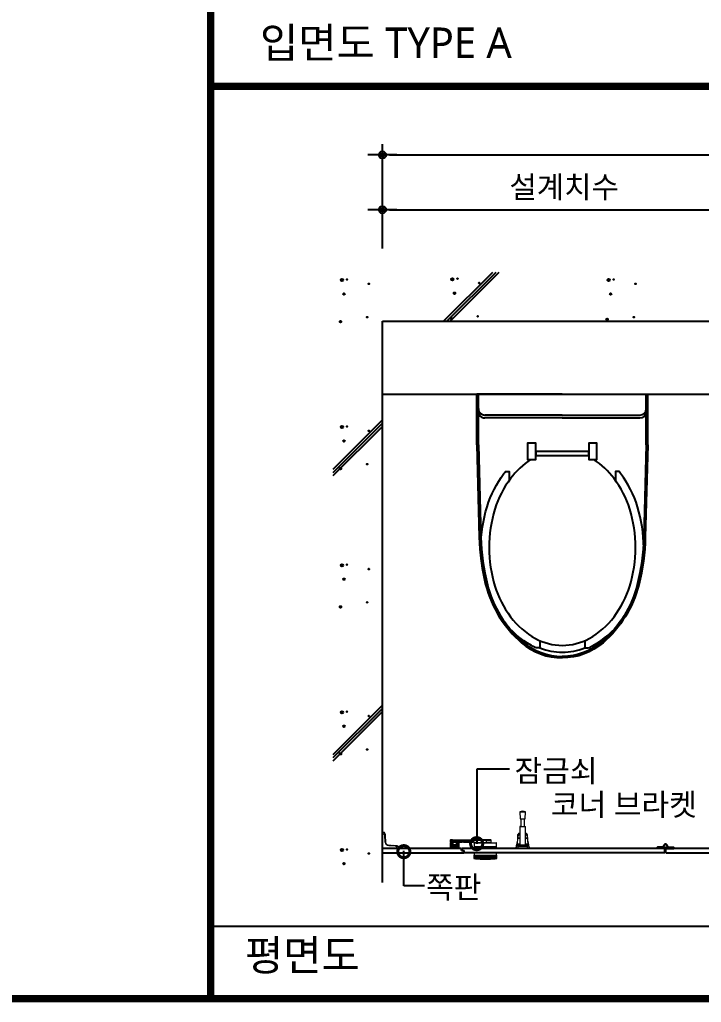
# Model space of a CAD drawing. Extents: x -256 to 8104, y -176 to 5714.
# Drawn here: x 2221 to 3159, y 2764 to 4116 of the extents above; entities that cross this region are included whole.
import ezdxf
from ezdxf.enums import TextEntityAlignment as Align

# ---------------------------------------------------------------- set-up
doc = ezdxf.new("R2010")
doc.units = 0
doc.header["$LTSCALE"] = 30
doc.layers.get('0').update_dxf_attribs({"linetype": 'CONTINUOUS'})
doc.layers.get('DEFPOINTS').update_dxf_attribs({"linetype": 'CONTINUOUS'})
for name, color, linetype in [('0_toilet', 6, 'CONTINUOUS'), ('DIM', 7, 'CONTINUOUS'), ('HAT', 8, 'CONTINUOUS'), ('TIT', 3, 'CONTINUOUS'), ('경첩', 4, 'CONTINUOUS'), ('문자', 3, 'CONTINUOUS'), ('부자재', 4, 'CONTINUOUS'), ('옷걸이', 4, 'CONTINUOUS'), ('잠금쇠(회전형)', 4, 'CONTINUOUS'), ('치수', 1, 'CONTINUOUS'), ('해치', 8, 'CONTINUOUS')]:
    doc.layers.add(name, color=color, linetype=linetype)
doc.styles.add('돋움', font='malgun.ttf')
doc.dimstyles.new('10', dxfattribs={"dimscale": 10, "dimtxt": 3, "dimasz": 1, "dimexe": 1.5, "dimexo": 2, "dimgap": 1, "dimtad": 1, "dimdec": 0, "dimlunit": 6, "dimtxsty": '돋움', "dimblk": 'DIMDOT', "dimcen": -1, "dimdle": 1.5, "dimclrt": 3, "dimazin": 3, "dimtfac": 1, "dimtdec": 0, "dimtix": 1, "dimtmove": 2, "dimatfit": 3, "dimldrblk": 'DIMDOT', "dimarcsym": 0})

# ---------------------------------------------------------------- blocks, each defined once
blk = doc.blocks.new('_DOTSMALL')
at = {"color": 0, "linetype": 'ByBlock', "const_width": 0.5}
blk.add_lwpolyline([(-0.0625, 0, 1), (0.0625, 0, 1)], format="xyb", close=True, dxfattribs=at)
blk = doc.blocks.new('A$C63EC304E')
at = {"layer": '치수', "color": 1, "xscale": 2.5, "yscale": 2.5, "zscale": 2.5, "rotation": 234.3098741996962}
blk.add_blockref('_DOTSMALL', (0.31, 0.31), dxfattribs=at)
blk = doc.blocks.new('A$C2BC9653E')
at = {"layer": '치수', "xscale": 0.3333333333333333, "yscale": 0.3333333333333333, "zscale": 0.3333333333333333}
blk.add_blockref('A$C63EC304E', (0, 0), dxfattribs=at)
blk = doc.blocks.new('A$C7FC71301')
at = {"layer": '치수', "rotation": 180}
blk.add_blockref('A$C2BC9653E', (0.208, 0.208), dxfattribs=at)
blk = doc.blocks.new('A$C4A20372B')
at = {"layer": '치수'}
blk.add_blockref('A$C7FC71301', (0, 0), dxfattribs=at)
blk = doc.blocks.new('A$C566469F5')
at = {"layer": '치수'}
blk.add_blockref('A$C4A20372B', (0, 0), dxfattribs=at)
blk = doc.blocks.new('A$C7E317CD4')
at = {"layer": '해치', "xscale": 2, "yscale": 2, "zscale": 2}
blk.add_blockref('A$C566469F5', (0, 0), dxfattribs=at)
blk = doc.blocks.new('A$C601D7F27')
at = {"layer": '치수'}
blk.add_blockref('A$C7E317CD4', (0, 0), dxfattribs=at)
blk = doc.blocks.new('A$C38802C08')
at = {"layer": '치수'}
blk.add_blockref('A$C601D7F27', (0, 0), dxfattribs=at)
blk = doc.blocks.new('DIMDOT')
at = {"linetype": 'Continuous'}
blk.add_line((-2, 0), (2, 0), dxfattribs=at)
for radius in [0.5, 0.25]:
    blk.add_circle((0, 0), radius, dxfattribs=at)
blk = doc.blocks.new('*D590')
at = {"layer": 'DEFPOINTS', "color": 0}
for p in [(22408.8, -2942.9), (20908.8, -3091.4), (22408.8, -3091.4)]:
    blk.add_point(p, dxfattribs=at)
at = {"layer": 'DIM', "color": 0, "lineweight": -2, "ltscale": 10}
for p, q in [((20908.8, -3071.4), (20908.8, -2927.9)), ((22408.8, -3071.4), (22408.8, -2927.9)), ((20918.8, -2942.9), (22398.8, -2942.9))]:
    blk.add_line(p, q, dxfattribs=at)
at = {"layer": 'DIM', "color": 0, "lineweight": -2, "xscale": 10, "yscale": 10, "zscale": 10, "rotation": 180}
blk.add_blockref('DIMDOT', (20908.8, -2942.9), dxfattribs=at)
at = {"layer": 'DIM', "color": 0, "lineweight": -2, "xscale": 10, "yscale": 10, "zscale": 10}
blk.add_blockref('DIMDOT', (22408.8, -2942.9), dxfattribs=at)
at = {"layer": 'DIM', "color": 3, "insert": (21658.8, -2913.3), "char_height": 30, "attachment_point": 5, "style": '돋움'}
blk.add_mtext('설계치수', dxfattribs=at)
blk = doc.blocks.new('*D592')
at = {"layer": 'DEFPOINTS', "color": 0}
for p in [(21408.8, -3018.3), (20908.8, -3091.4), (21408.8, -3091.4)]:
    blk.add_point(p, dxfattribs=at)
at = {"layer": 'DIM', "color": 0, "lineweight": -2, "ltscale": 10}
for p, q in [((20908.8, -3071.4), (20908.8, -3003.3)), ((21408.8, -3071.4), (21408.8, -3003.3)), ((20918.8, -3018.3), (21398.8, -3018.3))]:
    blk.add_line(p, q, dxfattribs=at)
at = {"layer": 'DIM', "color": 0, "lineweight": -2, "xscale": 10, "yscale": 10, "zscale": 10, "rotation": 180}
blk.add_blockref('DIMDOT', (20908.8, -3018.3), dxfattribs=at)
at = {"layer": 'DIM', "color": 0, "lineweight": -2, "xscale": 10, "yscale": 10, "zscale": 10}
blk.add_blockref('DIMDOT', (21408.8, -3018.3), dxfattribs=at)
at = {"layer": 'DIM', "color": 3, "insert": (21158.8, -2988.6), "char_height": 30, "attachment_point": 5, "style": '돋움'}
blk.add_mtext('설계치수', dxfattribs=at)
blk = doc.blocks.new('A$C10E41893')
at = {"layer": '부자재'}
for p, q in [((6.5, 0), (6.5, 196)), ((123.3, 196), (6.5, 196)), ((123.3, 192.5), (6.5, 192.5)), ((54.8, 0), (54.8, 177.5)), ((61.4, 0), (61.4, 177.5)), ((6.5, 0), (6.5, -196)), ((54.8, 0), (54.8, -177.5)), ((61.4, 0), (61.4, -177.5)), ((123.3, -192.5), (6.5, -192.5)), ((123.3, -196), (6.5, -196))]:
    blk.add_line(p, q, dxfattribs=at)
for points in [[(122.7, 196, -0.012538), (123.3, 196), (334.6, 190.3, -0.055395), (444.7, 175.1, -0.154276), (576.9, 93.3, -0.179504), (611.5, 0, -0.179504)], [(122.8, 192.5, -0.012538), (123.2, 192.5), (334.5, 186.8, -0.055395), (443.8, 171.7, -0.154276), (574.3, 91, -0.179504), (608, 0, -0.179504)], [(572, 51.4), (588.8, 51.4), (588.8, 59.6, 0.021185), (583.3, 70.7, 0.106084), (528.4, 133.7, 0.085733), (452.6, 172.4, 0.075373), (358.7, 186.6, 0.075373), (264.8, 172.4, 0.085733), (189, 133.7, 0.007337), (184.4, 130.1), (184.4, 122), (204.7, 122)], [(156.7, -72, 0.089162), (200.2, -118.7, 0.085733), (270.3, -154.5, 0.075373), (358.7, -167.9, 0.075373), (447.1, -154.5, 0.085733), (517.2, -118.7, 0.106084), (567, -61.6, 0.126931), (582.8, 0, 0.126931), (567, 61.6, 0.106084), (517.2, 118.7, 0.085733), (447.1, 154.5, 0.075373), (358.7, 167.9, 0.075373), (270.3, 154.5, 0.085733), (200.2, 118.7, 0.089162), (156.7, 72)], [(588.8, -51.4, 0.090214), (598.2, 0, 0.090214), (588.8, 51.4, 0.106084)], [(122.7, -196, 0.012538), (123.3, -196), (334.6, -190.3, 0.055395), (444.7, -175.1, 0.154276), (576.9, -93.3, 0.179504), (611.5, 0, 0.179504)], [(122.8, -192.5, 0.012538), (123.2, -192.5), (334.5, -186.8, 0.055395), (443.8, -171.7, 0.154276), (574.3, -91, 0.179504), (608, 0, 0.179504)], [(572, -51.4), (588.8, -51.4), (588.8, -59.6, -0.021185), (583.3, -70.7, -0.106084), (528.4, -133.7, -0.085733), (452.6, -172.4, -0.075373), (358.7, -186.6, -0.075373), (264.8, -172.4, -0.085733), (189, -133.7, -0.007337), (184.4, -130.1), (184.4, -122), (204.7, -122)]]:
    blk.add_lwpolyline(points, format="xyb", dxfattribs=at)
blk.add_lwpolyline([(138, -60.8), (119.3, -60.8), (119.3, -79.5), (156.7, -79.5), (156.7, -60.8), (138, -60.8), (147.3, -60.8), (147.3, 60.8), (138, 60.8), (156.7, 60.8), (156.7, 79.5), (119.3, 79.5), (119.3, 60.8), (138, 60.8), (138, -60.8), (119.3, -60.8)], dxfattribs=at)
for centre, start, end in [((39.8, 177.5), 0, 90), ((46.4, 177.5), 0, 90), ((39.8, -177.5), 270, 0), ((46.4, -177.5), 270, 0)]:
    blk.add_arc(centre, 15, start, end, dxfattribs=at)
blk = doc.blocks.new('DESIGN-22', base_point=(18188.6, -6872.9))
for p, q in [((20908.8, -3943.6), (20908.8, -3171.8)), ((20908.8, -3171.8), (22408.8, -3171.8)), ((20908.8, -3271.8), (22408.8, -3271.8))]:
    blk.add_line(p, q)
at = {"color": 8}
blk.add_line((20672.7, -4003.7), (22635.3, -4003.7), dxfattribs=at)
at = {"color": 8, "const_width": 10}
for points in [[(20672.7, -4103.7), (20672.7, -1334.5)], [(20672.7, -2848.7), (24020.5, -2848.7)], [(18236, -4103.7), (24020.5, -4103.7)]]:
    blk.add_lwpolyline(points, dxfattribs=at)
at = {"layer": '0_toilet'}
for p, q in [((21017.7, -3896.8), (20908.8, -3896.8)), ((20908.8, -3902.8), (21020.7, -3902.8)), ((21017.7, -3899.8), (21017.7, -3896.8)), ((21017.7, -3899.8), (21021.4, -3899.8)), ((21297.3, -3896.8), (21018.4, -3896.8)), ((21018.4, -3899.8), (21018.4, -3896.8)), ((21020.7, -3902.8), (21020.7, -3899.8)), ((21021.4, -3902.8), (21021.4, -3899.8)), ((21297.3, -3902.8), (21021.4, -3902.8)), ((21297.3, -3902.8), (21297.3, -3896.8)), ((21522.7, -3896.8), (21298.8, -3896.8)), ((21298.8, -3902.8), (21298.8, -3896.8)), ((21298.8, -3902.8), (21525.7, -3902.8))]:
    blk.add_line(p, q, dxfattribs=at)
at = {"layer": '경첩', "color": 4, "linetype": 'Continuous', "lineweight": 15}
for p, q in [((20908.8, -3874.3), (20909.9, -3874.3)), ((20908.8, -3874.6), (20908.8, -3874.3)), ((20908.8, -3876.7), (20908.8, -3874.6)), ((20909.9, -3874.6), (20908.8, -3874.6)), ((20910.1, -3876.7), (20908.8, -3876.7)), ((20908.8, -3876.8), (20910.1, -3876.8)), ((20908.8, -3877.1), (20908.8, -3876.8)), ((20910.1, -3877.1), (20908.8, -3877.1)), ((20908.8, -3877.1), (20908.8, -3895.3)), ((20909.9, -3874.6), (20909.9, -3874.3)), ((20910.1, -3876.8), (20910.1, -3876.7)), ((20910.1, -3876.8), (20910.1, -3877.1)), ((20912.1, -3878), (20912, -3876.6)), ((20912.6, -3888.1), (20912.2, -3879.1)), ((20912.3, -3876.6), (20912.4, -3879.1)), ((20912.5, -3877.1), (20912.3, -3877.2)), ((20912.6, -3877.7), (20912.4, -3877.9)), ((20912.4, -3879.1), (20912.8, -3888.1)), ((20912.6, -3877.7), (20912.7, -3880.4)), ((20912.7, -3880.4), (20912.5, -3880.6)), ((20912.7, -3881.1), (20912.5, -3881.3)), ((20912.8, -3881.4), (20912.5, -3881.6)), ((20912.8, -3882.1), (20912.6, -3882.3)), ((20912.8, -3882.4), (20912.6, -3882.6)), ((20912.9, -3885.3), (20912.7, -3885.5)), ((20912.9, -3885.3), (20912.7, -3885.5)), ((20913, -3885.7), (20912.7, -3885.9)), ((20913, -3885.9), (20912.7, -3886.2)), ((20912.8, -3881.4), (20912.8, -3882.1)), ((20912.8, -3882.4), (20912.9, -3885.3)), ((20913, -3886.9), (20912.8, -3887.1)), ((20913, -3887), (20912.8, -3887.2)), ((20913, -3887.3), (20912.8, -3887.5)), ((20913, -3887.4), (20912.8, -3887.6)), ((20912.9, -3885.3), (20913, -3885.7)), ((20913.1, -3888.3), (20912.9, -3888.5)), ((20913.1, -3888.5), (20912.9, -3888.8)), ((20913, -3885.9), (20913, -3886.9)), ((20913, -3886.9), (20913, -3887)), ((20913, -3887), (20913, -3887.3)), ((20913, -3887.3), (20913, -3887.4)), ((20913, -3887.4), (20913.1, -3888)), ((20913, -3889.1), (20913.2, -3888.9)), ((20913.2, -3888.9), (20913, -3889.1)), ((20913.4, -3889.4), (20913.2, -3889.6)), ((20913.5, -3889.8), (20913.3, -3890)), ((20913.6, -3890.1), (20913.5, -3890.3)), ((20913.9, -3890.5), (20913.7, -3890.7)), ((20914.1, -3890.7), (20913.9, -3890.9)), ((20915.1, -3891.7), (20915, -3891.9)), ((20915.4, -3891.9), (20915.2, -3892.1)), ((20915.8, -3892.1), (20915.6, -3892.3)), ((20916.1, -3892.2), (20915.9, -3892.4)), ((20916.6, -3892.4), (20916.4, -3892.6)), ((20917.8, -3892.6), (20917.6, -3892.8)), ((20917.6, -3892.6), (20917.8, -3892.6)), ((20917.6, -3892.8), (20926.6, -3893.2)), ((20926.5, -3893.5), (20917.6, -3893.1)), ((20917.8, -3892.6), (20919.2, -3892.6)), ((20919.2, -3892.6), (20919, -3892.9)), ((20919.9, -3892.7), (20919.6, -3892.9)), ((20920.2, -3892.7), (20920, -3892.9)), ((20920.9, -3892.7), (20920.6, -3893)), ((20920.9, -3892.7), (20923.6, -3892.9)), ((20923.6, -3892.9), (20923.3, -3893.1)), ((20924.3, -3892.9), (20924, -3893.1)), ((20924.6, -3892.9), (20924.4, -3893.1)), ((20925.3, -3892.9), (20925, -3893.2)), ((20925.3, -3892.9), (20928.5, -3893.1)), ((20926.6, -3893.2), (20929.1, -3893.4)), ((20928.6, -3893.2), (20928.4, -3893.3)), ((20928.6, -3893.2), (20928.5, -3893.1)), ((20910.3, -3896.8), (20928.6, -3896.8)), ((20929, -3893.6), (20927.6, -3893.5)), ((20928.6, -3896.8), (20928.6, -3895.6)), ((20928.8, -3895.6), (20928.6, -3895.6)), ((20928.8, -3896.8), (20928.6, -3896.8)), ((20928.9, -3895.6), (20928.8, -3895.6)), ((20928.8, -3895.6), (20928.8, -3896.8)), ((20928.9, -3896.8), (20928.9, -3895.6)), ((20931.1, -3896.8), (20928.9, -3896.8)), ((20931.1, -3896.8), (20931.1, -3895.7)), ((20931.1, -3895.7), (20931.3, -3895.7)), ((20931.3, -3896.8), (20931.1, -3896.8)), ((20931.3, -3895.7), (20931.3, -3896.8))]:
    blk.add_line(p, q, dxfattribs=at)
at = {"layer": '경첩', "color": 4, "linetype": 'Continuous', "lineweight": 15, "flags": 128}
for points in [[(20912, -3876.6), (20912.1, -3876.6), (20912.1, -3876.6), (20912.2, -3876.6), (20912.2, -3876.6), (20912.2, -3876.6), (20912.3, -3876.6), (20912.3, -3876.6), (20912.3, -3876.6)], [(20912.4, -3879.1), (20912.4, -3879.1), (20912.4, -3879.1), (20912.4, -3879.1), (20912.3, -3879.1), (20912.3, -3879.1), (20912.3, -3879.1), (20912.2, -3879.1), (20912.2, -3879.1)], [(20912.6, -3877.2), (20912.5, -3877.1), (20912.5, -3877.1), (20912.5, -3877.1), (20912.5, -3877.1), (20912.5, -3877.1), (20912.5, -3877.1), (20912.5, -3877.1), (20912.5, -3877.1)], [(20912.6, -3877.2), (20912.6, -3877.3), (20912.6, -3877.4), (20912.6, -3877.5), (20912.6, -3877.7)], [(20912.8, -3888.1), (20912.8, -3888.1), (20912.8, -3888.1), (20912.8, -3888.1), (20912.8, -3888.1), (20912.7, -3888.1), (20912.7, -3888.1), (20912.6, -3888.1), (20912.6, -3888.1)], [(20912.7, -3880.4), (20912.7, -3880.5), (20912.7, -3880.6), (20912.7, -3880.8), (20912.7, -3880.9), (20912.7, -3880.9), (20912.7, -3881), (20912.7, -3881), (20912.7, -3881.1)], [(20912.9, -3885.3), (20912.9, -3885.3), (20912.9, -3885.3)], [(20913, -3885.7), (20913, -3885.8), (20913, -3885.9), (20913, -3885.9)], [(20913.1, -3888.3), (20913.1, -3888.5), (20913.1, -3888.5)], [(20913.2, -3888.9), (20913.2, -3888.9), (20913.2, -3888.9)], [(20917.6, -3892.8), (20917.6, -3892.8), (20917.6, -3892.8), (20917.6, -3892.9), (20917.6, -3892.9), (20917.6, -3892.9), (20917.6, -3893), (20917.6, -3893), (20917.6, -3893.1)], [(20919.2, -3892.6), (20919.3, -3892.7), (20919.4, -3892.7), (20919.6, -3892.7), (20919.7, -3892.7), (20919.8, -3892.7), (20919.8, -3892.7), (20919.9, -3892.7), (20919.9, -3892.7)], [(20920.2, -3892.7), (20920.2, -3892.7), (20920.3, -3892.7), (20920.3, -3892.7), (20920.4, -3892.7), (20920.5, -3892.7), (20920.6, -3892.7), (20920.7, -3892.7), (20920.9, -3892.7)], [(20923.6, -3892.9), (20923.7, -3892.9), (20923.8, -3892.9), (20923.9, -3892.9), (20924, -3892.9), (20924.1, -3892.9), (20924.2, -3892.9), (20924.2, -3892.9), (20924.2, -3892.9), (20924.3, -3892.9)], [(20924.6, -3892.9), (20924.6, -3892.9), (20924.6, -3892.9), (20924.7, -3892.9), (20924.8, -3892.9), (20924.9, -3892.9), (20925, -3892.9), (20925.1, -3892.9), (20925.3, -3892.9)], [(20926.6, -3893.2), (20926.6, -3893.2), (20926.6, -3893.3), (20926.6, -3893.3), (20926.6, -3893.3), (20926.6, -3893.4), (20926.6, -3893.4), (20926.6, -3893.4), (20926.5, -3893.5)], [(20929, -3893.6), (20929.1, -3893.6), (20929.1, -3893.5), (20929.1, -3893.5), (20929.1, -3893.4), (20929.1, -3893.4), (20929.1, -3893.4), (20929.1, -3893.4), (20929.1, -3893.4)]]:
    blk.add_lwpolyline(points, dxfattribs=at)
at = {"layer": '경첩', "color": 4, "linetype": 'Continuous', "lineweight": 15}
for centre, radius, start, end in [((20909.9, -3876.7), 2.35, 2.6983, 90), ((20909.9, -3876.7), 2.1, 2.6983, 90), ((20910.1, -3879.2), 2.35, 2.6983, 90), ((20910.1, -3879.2), 2.1, 2.6983, 90), ((20917.8, -3887.8), 5.25, 182.6983, 267.3017), ((20917.8, -3887.8), 5, 182.6983, 267.3017), ((20917.8, -3887.8), 4.75, 182.6983, 185.9088), ((20917.8, -3887.8), 4.75, 188.6056, 193.1623), ((20917.8, -3887.8), 4.75, 193.2431, 199.766), ((20917.8, -3887.8), 4.75, 199.766, 204.9948), ((20917.8, -3887.8), 4.75, 208.1736, 214.3849), ((20917.8, -3887.8), 4.75, 214.3855, 217.4388), ((20917.8, -3887.8), 4.75, 217.4392, 235.6151), ((20917.8, -3887.8), 4.75, 235.6142, 238.7009), ((20917.8, -3887.8), 4.75, 238.7002, 245.0052), ((20917.8, -3887.8), 4.75, 248.2494, 255.0002), ((20917.8, -3887.8), 4.75, 255, 267.3017), ((20926.5, -3895.6), 2.35, 0, 87.3017), ((20910.3, -3895.3), 1.5, 180, 270), ((20926.5, -3895.6), 2.1, 0, 87.3017), ((20929, -3895.7), 2.1, 0, 87.3017), ((20929, -3895.7), 2.35, 0, 87.3017)]:
    blk.add_arc(centre, radius, start, end, dxfattribs=at)
at = {"layer": '부자재'}
for p, q in [((21286.6, -3895.9), (21286.6, -3896.8)), ((21297.3, -3896.8), (21286.6, -3896.8)), ((21294.4, -3894.8), (21287.2, -3895.3)), ((21287.9, -3895.8), (21287.9, -3896.8)), ((21298.1, -3896.3), (21298.1, -3897.1)), ((21298.3, -3897.1), (21298.1, -3897.1)), ((21298.3, -3896.3), (21298.3, -3897.1)), ((21298.8, -3896.8), (21309.8, -3896.8)), ((21298.8, -3896.8), (21298.8, -3896.8)), ((21301.1, -3894.7), (21309.2, -3895.3)), ((21308.5, -3895.8), (21308.5, -3896.8)), ((21309.8, -3895.9), (21309.8, -3896.8))]:
    blk.add_line(p, q, dxfattribs=at)
at = {"layer": '부자재', "color": 1}
blk.add_circle((21298.2, -3893.6), 2.34, dxfattribs=at)
at = {"layer": '부자재'}
for centre, radius, start, end in [((21298.2, -3893.6), 2.62, 270, 180), ((21287.3, -3895.9), 0.7, 101.7765, 181.6712), ((21288.7, -3896), 0.884, 113.4077, 164.5497), ((21294.3, -3893.5), 1.29, 272.9231, 352.4724), ((21298.6, -3897.9), 1.65, 102.5267, 141.5475), ((21297.8, -3897.9), 1.65, 43.1003, 77.4733), ((21298.3, -3894), 2.86, 280.084, 345.9792), ((21302.1, -3893.5), 1.29, 187.5276, 267.0769), ((21307.7, -3896), 0.884, 15.4503, 67.3004), ((21309.1, -3895.9), 0.7, 358.3288, 78.2235)]:
    blk.add_arc(centre, radius, start, end, dxfattribs=at)
at = {"layer": '옷걸이', "lineweight": 15}
for p, q in [((21097.7, -3846.5), (21098.5, -3856)), ((21097.7, -3846.5), (21105.7, -3846.5)), ((21105, -3856), (21105.7, -3846.5)), ((21098.5, -3856), (21105, -3856)), ((21099.2, -3856), (21099.2, -3866.8)), ((21104.2, -3866.8), (21104.2, -3856)), ((21098, -3867.1), (21097.7, -3892.3)), ((21097.9, -3876.2), (21097.8, -3876.2)), ((21097.8, -3876.2), (21097.8, -3876.3)), ((21097.9, -3876.3), (21097.8, -3876.3)), ((21097.8, -3877.8), (21097.8, -3878.2)), ((21097.8, -3877.8), (21097.9, -3877.8)), ((21097.9, -3878.2), (21097.8, -3878.2)), ((21105.5, -3867.1), (21098, -3867.1)), ((21098.2, -3866.8), (21101.7, -3866.8)), ((21101.7, -3866.8), (21105.2, -3866.8)), ((21105.7, -3892.3), (21105.5, -3867.1)), ((21105.6, -3876.2), (21105.5, -3876.2)), ((21105.6, -3876.3), (21105.5, -3876.3)), ((21105.6, -3876.2), (21105.6, -3876.3)), ((21105.6, -3877.8), (21105.6, -3878.2)), ((21105.6, -3877.8), (21105.6, -3877.8)), ((21105.6, -3878.2), (21105.6, -3878.2)), ((21095.5, -3891.4), (21094, -3891.4)), ((21095.5, -3891.5), (21094, -3891.5)), ((21095.4, -3882.5), (21097.8, -3882.5)), ((21097.8, -3883.3), (21095.4, -3883.3)), ((21095.4, -3892), (21095.5, -3891.4)), ((21106.5, -3892.3), (21096.9, -3892.3)), ((21105.6, -3882.5), (21108, -3882.5)), ((21108, -3883.3), (21105.6, -3883.3)), ((21109.4, -3891.4), (21108, -3891.4)), ((21108, -3891.4), (21108, -3892)), ((21109.4, -3891.5), (21108, -3891.5)), ((21092.2, -3896.8), (21093.1, -3894.3)), ((21094.6, -3896.8), (21092.2, -3896.8)), ((21093.1, -3894.3), (21093.1, -3894.3)), ((21093.1, -3894.3), (21093.1, -3894.3)), ((21094, -3893.5), (21093.9, -3893.5)), ((21094, -3893.6), (21094, -3893.6)), ((21109.4, -3893.6), (21094, -3893.6)), ((21095.4, -3894.3), (21094.6, -3896.8)), ((21108.8, -3896.8), (21094.6, -3896.8)), ((21095.4, -3894.3), (21095.4, -3893.6)), ((21095.4, -3893.6), (21108, -3893.6)), ((21108, -3894.3), (21095.4, -3894.3)), ((21108, -3894.3), (21108, -3893.6)), ((21108.8, -3896.8), (21108, -3894.3)), ((21111.2, -3896.8), (21108.8, -3896.8)), ((21109.5, -3893.5), (21109.4, -3893.5)), ((21109.5, -3893.5), (21109.4, -3893.5)), ((21109.4, -3893.6), (21109.4, -3893.6)), ((21110.4, -3894.3), (21111.2, -3896.8)), ((21110.4, -3894.3), (21110.4, -3894.3)), ((21110.4, -3894.3), (21110.4, -3894.3))]:
    blk.add_line(p, q, dxfattribs=at)
at = {"layer": '옷걸이', "lineweight": 15, "flags": 128}
for points in [[(21097.8, -3876.2), (21097.7, -3876.2), (21097.4, -3876.2), (21097.1, -3876.3), (21096.8, -3876.4), (21096.5, -3876.5), (21096.2, -3876.6), (21095.9, -3876.8), (21095.7, -3876.9), (21095.5, -3877.1), (21095.4, -3877.4), (21095.3, -3877.6), (21095.3, -3877.8), (21095.3, -3877.9)], [(21097.8, -3876.3), (21097.4, -3876.3), (21097, -3876.4), (21096.6, -3876.5), (21096.2, -3876.7), (21095.9, -3876.8), (21095.7, -3877.1), (21095.5, -3877.3), (21095.3, -3877.6), (21095.3, -3877.9), (21095.3, -3877.9)], [(21095.3, -3879.4), (21095.3, -3879.2), (21095.4, -3878.9), (21095.6, -3878.7), (21095.8, -3878.4), (21096.1, -3878.2), (21096.5, -3878.1), (21096.9, -3878), (21097.3, -3877.9), (21097.8, -3877.8)], [(21097.8, -3878.2), (21097.3, -3878.2), (21096.9, -3878.3), (21096.6, -3878.4), (21096.3, -3878.6), (21096, -3878.7), (21095.8, -3878.9), (21095.7, -3879.2), (21095.6, -3879.4), (21095.5, -3879.6)], [(21108.1, -3877.9), (21108.1, -3877.9), (21108.1, -3877.7), (21108.1, -3877.5), (21107.9, -3877.3), (21107.8, -3877.1), (21107.6, -3876.9), (21107.4, -3876.7), (21107.1, -3876.5), (21106.9, -3876.4), (21106.5, -3876.3), (21106.2, -3876.3), (21105.9, -3876.2), (21105.6, -3876.2)], [(21108.1, -3877.9), (21108.1, -3877.7), (21108, -3877.4), (21107.8, -3877.2), (21107.6, -3876.9), (21107.3, -3876.7), (21107, -3876.6), (21106.6, -3876.4), (21106.2, -3876.3), (21105.7, -3876.3), (21105.6, -3876.3)], [(21105.6, -3877.8), (21106, -3877.9), (21106.5, -3877.9), (21106.8, -3878), (21107.2, -3878.2), (21107.5, -3878.4), (21107.7, -3878.6), (21107.9, -3878.8), (21108.1, -3879.1), (21108.1, -3879.4)], [(21107.9, -3879.6), (21107.8, -3879.3), (21107.7, -3879.1), (21107.5, -3878.9), (21107.3, -3878.7), (21107, -3878.5), (21106.7, -3878.4), (21106.4, -3878.3), (21106, -3878.2), (21105.6, -3878.2)], [(21093.8, -3891.6), (21093.8, -3891.6), (21093.8, -3891.6)], [(21094, -3891.5), (21094, -3891.4), (21094, -3891.5)], [(21095.1, -3883.3), (21095.1, -3883.3), (21095.1, -3883.3), (21095.2, -3883.3), (21095.2, -3883.3), (21095.2, -3883.3), (21095.3, -3883.3), (21095.3, -3883.3), (21095.4, -3883.3)], [(21097.8, -3891.1), (21097.1, -3891.1), (21095.9, -3891.1)], [(21107.5, -3891.1), (21106, -3891.1), (21105.7, -3891.1)], [(21108.3, -3883.3), (21108.3, -3883.3), (21108.3, -3883.3), (21108.3, -3883.3), (21108.2, -3883.3), (21108.2, -3883.3), (21108.1, -3883.3), (21108.1, -3883.3), (21108, -3883.3)], [(21094, -3893.5), (21093.9, -3893.5), (21093.9, -3893.5)], [(21094, -3893.5), (21094, -3893.6), (21094, -3893.6)], [(21094, -3893.5), (21094, -3893.5), (21094, -3893.5)], [(21096.2, -3893.6), (21095.8, -3893.5), (21095.6, -3893.5), (21095.5, -3893.5), (21095.6, -3893.4), (21095.9, -3893.4), (21096, -3893.4)], [(21107.5, -3893.4), (21107.7, -3893.4), (21107.9, -3893.5), (21107.9, -3893.5), (21107.8, -3893.5), (21107.4, -3893.5), (21107, -3893.6)], [(21109.4, -3893.6), (21109.4, -3893.6), (21109.4, -3893.5)], [(21109.4, -3893.5), (21109.4, -3893.5), (21109.4, -3893.5)]]:
    blk.add_lwpolyline(points, dxfattribs=at)
at = {"layer": '옷걸이', "lineweight": 15}
for centre, radius, start, end in [((21101.7, -3856.8), 11, 68.7607, 111.2393), ((21042.5, -3879.1), 52.8, 356.4511, 359.6096), ((21042.5, -3879.1), 52.8, 359.6096, 1.2369), ((21095.5, -3879.4), 0.227, 188.2087, 276.392), ((21042.5, -3879.3), 53, 356.4511, 359.6096), ((21042.5, -3877.5), 55.3, 359.6189, 1.2073), ((21098.2, -3867.1), 0.25, 90, 179.5), ((21105.2, -3867.1), 0.25, 0.5, 90), ((21160.9, -3877.5), 55.3, 178.7927, 180.3811), ((21107.9, -3879.4), 0.227, 263.608, 351.7913), ((21160.9, -3879.3), 53, 180.3904, 183.5489), ((21160.9, -3879.1), 52.8, 178.7631, 180.3904), ((21160.9, -3879.1), 52.8, 180.3904, 183.5489), ((21043.8, -3879.4), 51.5, 343.2376, 346.2577), ((21044.2, -3879.2), 51.3, 343.5226, 346.2377), ((21042.5, -3879.1), 52.8, 346.2317, 355.4136), ((21094, -3891.7), 0.25, 90.2728, 166.2395), ((21094, -3891.7), 0.247, 89.2585, 165.9158), ((21093.5, -3891.3), 2.24, 284.8265, 3.5932), ((21093.6, -3891.7), 1.81, 282.0607, 352.5143), ((21042.5, -3879.1), 53, 346.5097, 355.4136), ((21042.5, -3879.1), 52.8, 355.4136, 356.451), ((21095.4, -3882.3), 0.23, 185.4574, 275.1888), ((21061.5, -3879.9), 34.1, 354.2736, 355.5668), ((21095.8, -3891.5), 0.376, 79.9393, 150.5456), ((21095.7, -3891.4), 0.248, 89.5881, 179.723), ((21095.9, -3891.4), 0.307, 84.7786, 118.9817), ((21095.5, -3892), 1.43, 284.1057, 346.9245), ((21107.9, -3892), 1.44, 193.1186, 255.9655), ((21107.6, -3891.5), 0.4, 32.0092, 97.8083), ((21107.6, -3891.4), 0.271, 58.6344, 97.6053), ((21110, -3891.3), 2.24, 176.3909, 255.1894), ((21107.7, -3891.4), 0.248, 0.277, 90.4119), ((21108, -3882.3), 0.23, 264.8112, 354.5426), ((21142, -3879.9), 34.1, 184.4333, 185.7264), ((21160.9, -3879.1), 53, 184.5864, 193.4903), ((21109.8, -3891.7), 1.8, 186.7864, 258.2605), ((21160.9, -3879.1), 52.8, 183.5489, 184.5865), ((21160.9, -3879.1), 52.8, 184.5864, 193.7683), ((21109.4, -3891.7), 0.25, 13.7617, 89.4531), ((21109.4, -3891.7), 0.247, 14.0842, 90.7415), ((21159.1, -3879.3), 51.2, 193.7584, 196.469), ((21159.9, -3879.4), 51.7, 193.7493, 196.7564), ((21094.2, -3894.7), 1.17, 101.397, 160.6752), ((21094, -3894.6), 1, 89.9937, 161.8081), ((21101.8, -3492.5), 401.1, 269.1968, 270.7316), ((21109.4, -3894.6), 1, 18.1919, 90.0063), ((21109.3, -3894.7), 1.16, 19.2937, 79.3942)]:
    blk.add_arc(centre, radius, start, end, dxfattribs=at)
at = {"layer": '잠금쇠(회전형)', "linetype": 'Continuous', "lineweight": 15}
for p, q in [((21001.9, -3885.7), (21001.9, -3888.2)), ((21001.9, -3888.2), (21005.2, -3888.2)), ((21001.9, -3889.8), (21001.9, -3896.8)), ((21002.3, -3889.8), (21001.9, -3889.8)), ((21002.3, -3894.8), (21002.3, -3889.8)), ((21002.3, -3889.8), (21002.8, -3889.8)), ((21004.3, -3885.2), (21002.4, -3885.2)), ((21002.4, -3889.3), (21002.8, -3889.3)), ((21002.8, -3889.8), (21002.8, -3889.3)), ((21002.8, -3889.3), (21004.7, -3889.3)), ((21002.8, -3889.8), (21002.8, -3894.4)), ((21004.7, -3889.8), (21002.8, -3889.8)), ((21002.9, -3890.3), (21004.7, -3890.3)), ((21002.9, -3894.4), (21002.9, -3890.3)), ((21003.4, -3890.8), (21002.9, -3890.3)), ((21003.4, -3890.8), (21003.4, -3894.3)), ((21004.7, -3890.8), (21003.4, -3890.8)), ((21003.9, -3891.8), (21003.9, -3893.3)), ((21011.1, -3891.8), (21003.9, -3891.8)), ((21004.2, -3891.6), (21010.9, -3891.6)), ((21004.7, -3889.8), (21004.7, -3889.3)), ((21004.7, -3889.3), (21005.7, -3889.3)), ((21004.7, -3890.3), (21004.7, -3889.8)), ((21005.2, -3889.8), (21004.7, -3889.8)), ((21004.7, -3890.3), (21004.7, -3890.8)), ((21004.7, -3890.3), (21005.2, -3890.3)), ((21005.7, -3890.8), (21004.7, -3890.8)), ((21005.2, -3888.2), (21005.2, -3888.2)), ((21005.2, -3889.8), (21005.2, -3890.3)), ((21005.7, -3889.8), (21005.2, -3889.8)), ((21005.2, -3890.3), (21005.7, -3890.3)), ((21005.7, -3888.7), (21005.7, -3891.6)), ((21030.7, -3885.4), (21008.2, -3885.4)), ((21030.7, -3885.4), (21008.2, -3885.4)), ((21008.2, -3885.4), (21008.2, -3885.4)), ((21008.2, -3885.7), (21052.2, -3885.7)), ((21008.2, -3886.2), (21008.2, -3885.7)), ((21008.2, -3886.2), (21008.2, -3887.7)), ((21052.2, -3886.2), (21008.2, -3886.2)), ((21034.6, -3887.7), (21008.2, -3887.7)), ((21010.7, -3891.6), (21010.7, -3888.7)), ((21010.7, -3889.3), (21011.7, -3889.3)), ((21011.2, -3889.8), (21010.7, -3889.8)), ((21010.7, -3890.3), (21011.2, -3890.3)), ((21011.7, -3890.8), (21010.7, -3890.8)), ((21010.9, -3891.6), (21012.2, -3891.6)), ((21012.4, -3891.8), (21011.1, -3891.8)), ((21011.2, -3888.2), (21018.4, -3888.2)), ((21011.7, -3889.8), (21011.2, -3889.8)), ((21011.2, -3890.3), (21011.2, -3889.8)), ((21011.2, -3890.3), (21011.7, -3890.3)), ((21011.7, -3889.3), (21011.7, -3889.8)), ((21011.7, -3889.3), (21013.6, -3889.3)), ((21013.6, -3889.8), (21011.7, -3889.8)), ((21011.7, -3889.8), (21011.7, -3890.3)), ((21011.7, -3890.3), (21013.4, -3890.3)), ((21011.7, -3890.3), (21011.7, -3890.8)), ((21012.9, -3890.8), (21011.7, -3890.8)), ((21012.4, -3893.3), (21012.4, -3891.8)), ((21013.4, -3890.3), (21012.9, -3890.8)), ((21012.9, -3894.3), (21012.9, -3890.8)), ((21013.4, -3890.3), (21013.4, -3894.4)), ((21013.6, -3889.3), (21013.6, -3889.8)), ((21013.6, -3889.3), (21013.9, -3889.3)), ((21013.6, -3894.4), (21013.6, -3889.8)), ((21013.6, -3889.8), (21014, -3889.8)), ((21014, -3889.8), (21014, -3894.8)), ((21014.4, -3889.8), (21014, -3889.8)), ((21014.4, -3896.8), (21014.4, -3889.8)), ((21020.4, -3888.2), (21033.4, -3888.2)), ((21030.7, -3885.4), (21030.7, -3885.4)), ((21033.4, -3888.2), (21033.4, -3888.2)), ((21057.9, -3885.2), (21034.6, -3885.2)), ((21034.9, -3889.8), (21034.9, -3894.7)), ((21036.3, -3889.2), (21036.2, -3889.1)), ((21065.9, -3889.7), (21036.4, -3889.7)), ((21037, -3889.2), (21037, -3888.7)), ((21037, -3888.7), (21052.2, -3888.7)), ((21037, -3889.2), (21065.4, -3889.2)), ((21052.2, -3885.7), (21052.2, -3886.2)), ((21052.2, -3888.7), (21052.2, -3886.2)), ((21052.2, -3889.2), (21052.2, -3888.7)), ((21052.2, -3888.7), (21058.4, -3888.7)), ((21058.4, -3888.7), (21058.4, -3885.7)), ((21065.9, -3894.7), (21065.9, -3889.7)), ((21001.9, -3896.8), (21014.4, -3896.8)), ((21014, -3894.8), (21002.3, -3894.8)), ((21002.8, -3894.4), (21002.9, -3894.4)), ((21002.9, -3894.4), (21003, -3894.3)), ((21003, -3894.3), (21013.3, -3894.3)), ((21003.9, -3893.3), (21011.1, -3893.3)), ((21010.9, -3893.6), (21004.2, -3893.6)), ((21012.2, -3893.6), (21010.9, -3893.6)), ((21011.1, -3893.3), (21012.4, -3893.3)), ((21013.3, -3894.3), (21013.4, -3894.4)), ((21013.4, -3894.4), (21013.6, -3894.4)), ((21065.9, -3894.7), (21034.9, -3894.7)), ((21034.9, -3894.8), (21034.9, -3896.6)), ((21034.9, -3894.8), (21065.9, -3894.8)), ((21034.9, -3896.6), (21065.9, -3896.6)), ((21065.7, -3896.8), (21035.2, -3896.8)), ((21065.5, -3902.9), (21035.4, -3902.9)), ((21035.5, -3902.8), (21050.4, -3902.8)), ((21042.7, -3894.7), (21042.7, -3894.8)), ((21050.4, -3902.8), (21065.3, -3902.8)), ((21058.2, -3894.8), (21058.2, -3894.7)), ((21062.8, -3894.8), (21062.8, -3894.7)), ((21064.9, -3894.8), (21064.9, -3894.7)), ((21064.9, -3894.8), (21064.9, -3894.7)), ((21065.9, -3896.6), (21065.9, -3894.8)), ((21034.7, -3906.8), (21034.7, -3907.8)), ((21066.2, -3906.8), (21034.7, -3906.8)), ((21066.2, -3907.8), (21034.7, -3907.8)), ((21034.7, -3908.8), (21034.7, -3910.4)), ((21066.2, -3908.8), (21034.7, -3908.8)), ((21034.7, -3910.4), (21050.4, -3910.4)), ((21050.4, -3910.9), (21035.1, -3910.9)), ((21065.7, -3908.3), (21035.2, -3908.3)), ((21065.7, -3908.3), (21035.2, -3908.3)), ((21038.3, -3911.2), (21062.6, -3911.2)), ((21038.3, -3911.2), (21050.4, -3911.2)), ((21062.3, -3911.2), (21038.6, -3911.2)), ((21044.8, -3911.3), (21056, -3911.3)), ((21044.8, -3911.3), (21044.8, -3911.3)), ((21047.7, -3911.4), (21047.7, -3911.3)), ((21048.2, -3911.6), (21052.6, -3911.6)), ((21048.3, -3911.6), (21052.6, -3911.6)), ((21048.6, -3911.3), (21048.6, -3911.5)), ((21048.6, -3911.5), (21052.2, -3911.5)), ((21052.2, -3911.6), (21048.7, -3911.6)), ((21050.4, -3910.4), (21066.2, -3910.4)), ((21065.7, -3910.9), (21050.4, -3910.9)), ((21050.4, -3911.2), (21062.6, -3911.2)), ((21052.2, -3911.5), (21052.2, -3911.3)), ((21053.1, -3911.3), (21053.1, -3911.4)), ((21056, -3911.3), (21056.2, -3911.3)), ((21066.2, -3907.8), (21066.2, -3906.8)), ((21066.2, -3910.4), (21066.2, -3908.8))]:
    blk.add_line(p, q, dxfattribs=at)
at = {"layer": '잠금쇠(회전형)', "linetype": 'Continuous', "lineweight": 15, "flags": 128}
for points in [[(21008.2, -3885.4), (21007.5, -3885.4), (21006.9, -3885.4), (21006.3, -3885.4), (21005.7, -3885.4), (21005.2, -3885.3), (21004.8, -3885.3), (21004.5, -3885.3), (21004.3, -3885.3), (21004.3, -3885.2), (21004.3, -3885.2)], [(21044.7, -3911.4), (21044.6, -3911.4), (21044.5, -3911.4), (21044.5, -3911.4), (21044.6, -3911.3), (21044.8, -3911.3)], [(21048.7, -3911.6), (21048.7, -3911.6), (21048.7, -3911.6), (21048.6, -3911.6), (21048.6, -3911.5), (21048.6, -3911.5), (21048.6, -3911.5), (21048.6, -3911.5), (21048.6, -3911.5)], [(21052.2, -3911.6), (21052.2, -3911.6), (21052.2, -3911.6), (21052.2, -3911.6), (21052.2, -3911.5), (21052.2, -3911.5), (21052.2, -3911.5), (21052.2, -3911.5), (21052.2, -3911.5)], [(21056.2, -3911.3), (21056.2, -3911.3), (21056.3, -3911.4), (21056.4, -3911.4), (21056.3, -3911.4), (21056.1, -3911.4)]]:
    blk.add_lwpolyline(points, dxfattribs=at)
at = {"layer": '잠금쇠(회전형)', "linetype": 'Continuous', "lineweight": 15}
for centre, radius, start, end in [((21002.4, -3885.7), 0.5, 90, 180), ((21008.2, -3839.8), 46.4, 262.2082, 269.9516), ((21008.2, -3927.7), 39.9, 90.0704, 99.0775), ((21002.4, -3889.8), 0.5, 90, 180), ((21002.8, -3889.8), 0.485, 91.9622, 181.8362), ((21008.2, -3846.8), 38.9, 261.4299, 269.9411), ((21004.2, -3891.8), 0.25, 90, 180), ((21004.7, -3889.8), 0.5, 0, 90), ((21004.7, -3890.3), 0.5, 270, 0), ((21008.2, -3928.5), 40.4, 85.7371, 94.238), ((21005.2, -3888.7), 0.5, 0.4364, 88.0475), ((21008.2, -3916.3), 27.7, 84.8219, 95.1479), ((21011.2, -3888.7), 0.5, 89.9688, 179.9724), ((21011.7, -3889.8), 0.5, 90, 180), ((21011.7, -3890.3), 0.5, 180, 270), ((21012.2, -3891.8), 0.25, 0, 90), ((21013.5, -3889.8), 0.485, 358.1638, 88.0378), ((21013.9, -3889.8), 0.5, 0, 90), ((21019.4, -3927.6), 39.3, 88.5426, 91.4397), ((21030.7, -3845.8), 39.6, 270.014, 275.6703), ((21025.9, -3867.2), 22.3, 289.4853, 292.988), ((21033.4, -3889.8), 1.56, 359.595, 89.9503), ((21034.7, -3889.3), 1.54, 8.6008, 92.9035), ((21056.9, -3937.5), 52.5, 113.1385, 114.7084), ((21037, -3889.9), 1.18, 89.4884, 132.259), ((21037.9, -3889.1), 1.69, 184.5827, 202.3275), ((21037, -3889.8), 0.588, 82.6337, 171.8516), ((21052.1, -3846.9), 38.8, 270.0516, 278.5774), ((21052.1, -3839.9), 46.3, 270.0429, 277.7974), ((21057.9, -3885.7), 0.5, 0, 90), ((21058.9, -3888.7), 0.5, 180, 270), ((21065.4, -3889.7), 0.5, 0, 90), ((21003.1, -3895.2), 0.816, 110.8265, 158.264), ((21004.2, -3893.3), 0.25, 180, 270), ((21012.2, -3893.3), 0.25, 270, 0), ((21013.3, -3895.2), 0.816, 21.736, 69.1735), ((21045.7, -3906.8), 11, 159.2996, 180), ((21035.2, -3896.6), 0.25, 180, 270), ((21035.5, -3903), 0.15, 90, 159.2996), ((21065.3, -3903), 0.15, 20.7004, 90), ((21055.1, -3906.8), 11, 0, 20.7004), ((21065.7, -3896.6), 0.25, 270, 0), ((21034.7, -3908.3), 0.5, 0, 90), ((21034.7, -3908.3), 0.5, 270, 0), ((21035.2, -3910.4), 0.5, 180, 264.5584), ((21050.4, -3750.3), 161.3, 264.5584, 265.686), ((21038.3, -3911), 0.125, 265.686, 270), ((21038.6, -3911.1), 0.125, 235.4626, 265.7969), ((21050.4, -3750.2), 161.5, 265.7969, 269.2276), ((21044.7, -3913.1), 1.78, 88.6382, 96.0273), ((21050.7, -3830.7), 80.9, 265.7789, 267.8287), ((21050.8, -3830.7), 80.8, 266.5383, 267.829), ((21047.6, -3911.4), 0.114, 281.5317, 6.6087), ((21048.7, -3880.8), 30.7, 268.0585, 270.0013), ((21048.6, -3888.9), 22.6, 267.7351, 270.0014), ((21052.2, -3889.1), 22.4, 269.9881, 272.2754), ((21052.2, -3881.1), 30.5, 269.9897, 271.9505), ((21050.4, -3750.2), 161.5, 270.7724, 274.2031), ((21050.1, -3830.7), 80.8, 272.171, 273.4617), ((21053.2, -3911.4), 0.114, 173.3913, 258.4683), ((21050.2, -3830.7), 80.9, 272.1713, 274.2211), ((21056.1, -3911.3), 0.0882, 204.5731, 265.3621), ((21056.2, -3912.5), 1.13, 83.0858, 90.7191), ((21062.3, -3911.1), 0.125, 274.2031, 304.5374), ((21050.4, -3750.3), 161.3, 274.314, 275.4416), ((21062.6, -3911), 0.125, 270, 274.314), ((21066.2, -3908.3), 0.5, 90, 180), ((21066.2, -3908.3), 0.5, 180, 270), ((21065.7, -3910.4), 0.5, 275.4416, 0)]:
    blk.add_arc(centre, radius, start, end, dxfattribs=at)
at = {"layer": '치수'}
for p, q in [((21083.5, -3788.1), (21038.6, -3788.1)), ((21038.6, -3788.1), (21038.6, -3890.4)), ((20938.4, -3948.4), (20938.4, -3900.4)), ((20966.8, -3948.4), (20938.4, -3948.4))]:
    blk.add_line(p, q, dxfattribs=at)
at = {"layer": '해치'}
for p, q in [((20993.1, -3171.8), (21060.8, -3104.1)), ((21001.9, -3171.8), (21069.6, -3104.1)), ((20841.1, -3375.3), (20908.8, -3307.5)), ((20841.1, -3384.1), (20908.8, -3316.4)), ((20841.1, -3767.6), (20908.8, -3699.8)), ((20841.1, -3776.4), (20908.8, -3708.7))]:
    blk.add_line(p, q, dxfattribs=at)
at = {"layer": '해치', "color": 2}
for p, q in [((20997.5, -3171.8), (21065.2, -3104.1)), ((20841.1, -3379.7), (20908.8, -3312)), ((20841.1, -3772), (20908.8, -3704.3))]:
    blk.add_line(p, q, dxfattribs=at)
at = {"layer": '해치'}
for centre, radius in [((20853.2, -3115.1), 1.68), ((20860.1, -3114.3), 0.56), ((20890.1, -3120.3), 0.56), ((21005.2, -3113.9), 1.68), ((21012.1, -3113.1), 0.56), ((21042.1, -3119.1), 0.56), ((21219.9, -3115.1), 1.68), ((21226.9, -3114.3), 0.56), ((21256.9, -3120.3), 0.56), ((20856, -3134.2), 1.12), ((21008, -3133.1), 1.12), ((21222.7, -3134.2), 1.12), ((20851.2, -3172.3), 1.12), ((20887.9, -3166.1), 0.559), ((21003.2, -3167.7), 1.12), ((21039.9, -3164.9), 0.559), ((21217.9, -3169.1), 1.12), ((21254.6, -3166.1), 0.559), ((20853.2, -3317.3), 1.68), ((20860.1, -3316.5), 0.56), ((20890.1, -3322.5), 0.56), ((20856, -3336.5), 1.12), ((20851.2, -3374.5), 1.12), ((20887.9, -3368.4), 0.559), ((20853.2, -3507.4), 1.68), ((20860.1, -3506.6), 0.56), ((20890.1, -3512.6), 0.56), ((20856, -3526.5), 1.12), ((20851.2, -3564.6), 1.12), ((20887.9, -3558.4), 0.559), ((20853.2, -3709.6), 1.68), ((20860.1, -3708.8), 0.56), ((20890.1, -3714.8), 0.56), ((20856, -3728.8), 1.12), ((20851.2, -3766.8), 1.12), ((20887.9, -3760.7), 0.559), ((20853.2, -3899.2), 1.68), ((20860.1, -3898.4), 0.56), ((20890.1, -3903.9), 0.56), ((20856, -3917.9), 1.12)]:
    blk.add_circle(centre, radius, dxfattribs=at)
at = {"layer": 'HAT', "xscale": 0.6000000000003638, "yscale": 0.6000000000003638, "zscale": 0.6000000000003638, "rotation": 270}
blk.add_blockref('A$C10E41893', (21156.3, -3267.9), dxfattribs=at)
at = {"layer": '해치', "xscale": -20, "yscale": 20, "zscale": 20, "rotation": 89.99999999999994}
for p in [(21042.7, -3886.2), (20942.5, -3897.2)]:
    blk.add_blockref('A$C38802C08', p, dxfattribs=at)
at = {"layer": 'TIT', "style": '돋움'}
for s, p in [('입면도 TYPE A', (21086.8, -2809.6)), ('평면도', (20877.9, -4064.9))]:
    blk.add_text(s, height=42, dxfattribs=at).set_placement(p, align=Align.RIGHT)
at = {"layer": '문자', "style": '돋움'}
for s, p in [('잠금쇠', (21147.7, -3789.8)), ('코너 브라켓', (21241, -3836.3)), ('쪽판', (21007, -3950.1))]:
    blk.add_text(s, height=30.34, dxfattribs=at).set_placement(p, align=Align.MIDDLE)
at = {"layer": 'DIM', "ltscale": 10}
for base, p2, picture, middle in [((22408.8, -2942.9), (22408.8, -3091.4), '*D590', (21658.8, -2913.3)), ((21408.8, -3018.3), (21408.8, -3091.4), '*D592', (21158.8, -2988.6))]:
    dim = blk.add_linear_dim(base=base, p1=(20908.8, -3091.4), p2=p2, text='설계치수', dimstyle='10', override={"dimtxsty": '돋움'}, dxfattribs=at)
    dim.commit()
    dim.dimension.update_dxf_attribs({"geometry": picture, "text_midpoint": middle})

msp = doc.modelspace()

# ---------------------------------------------------------------- block references
msp.add_blockref('DESIGN-22', (0, 0))

doc.saveas('drawing.dxf')
